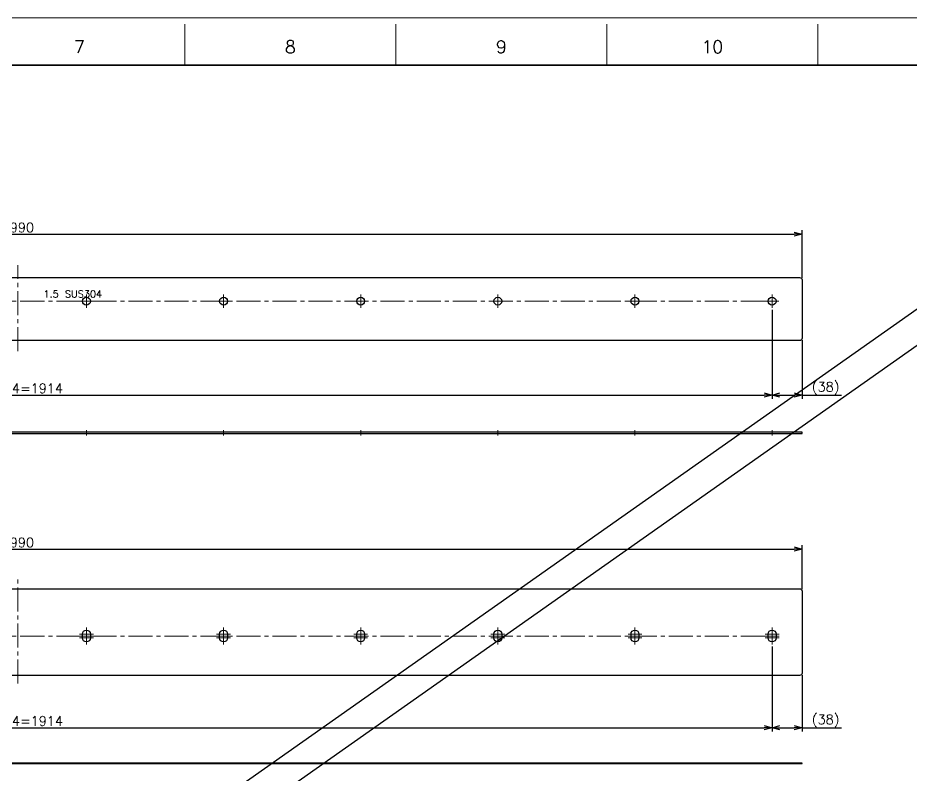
# Model space of a CAD drawing. Header units: millimetres. Extents: x 0 to 8235, y -19 to 2332.
# Drawn here: x 1764 to 2897, y 1371 to 2332 of the extents above; entities that cross this region are included whole.
import ezdxf
from ezdxf import colors
from ezdxf.entities.mleader import LeaderData, LeaderLine
from ezdxf.enums import TextEntityAlignment as Align
from ezdxf.math import Vec2, Vec3

# ---------------------------------------------------------------- set-up
doc = ezdxf.new("R2010")
doc.units = ezdxf.units.MM
doc.header["$LTSCALE"] = 1.6
doc.header["$PDMODE"] = 99
doc.header["$PDSIZE"] = 1
doc.linetypes.add('CENTER2', pattern=[28.575, 19.05, -3.175, 3.175, -3.175])
for name, color, linetype, lineweight in [('05_CENTER', 4, 'CENTER2', 13), ('08_DIM', 3, 'Continuous', 13), ('90_FRAME', 5, 'Continuous', 35)]:
    doc.layers.add(name, color=color, linetype=linetype, lineweight=lineweight)
doc.layers.add('10_DRAFT', color=8, linetype='Continuous', lineweight=0, plot=False)
doc.layers.add('91_BLANK', color=5, linetype='Continuous', lineweight=0, plot=False)
doc.styles.add('KSS_TXT', font='txt.shx', dxfattribs={"bigfont": 'extfont2.shx'})
doc.styles.get("Standard").update_dxf_attribs({"font": 'txt.shx', "bigfont": 'extfont2.shx'})
doc.dimstyles.new('KSS_DIM', dxfattribs={"dimscale": 4, "dimtxt": 3, "dimasz": 2.5, "dimexe": 1.25, "dimexo": 0.625, "dimtad": 1, "dimdsep": 46, "dimtxsty": 'KSS_TXT', "dimblk": 'OPEN30', "dimcen": 0, "dimazin": 2, "dimtfac": 0.75, "dimtmove": 0, "dimatfit": 3, "dimldrblk": 'OPEN30', "dimfxl": 1.25, "dimtolj": 1, "dimarcsym": 0})

# ---------------------------------------------------------------- blocks, each defined once
blk = doc.blocks.new('_Open30')
at = {"color": 0, "linetype": 'ByBlock', "lineweight": -2}
for p, q in [((-1, 0.27), (0, 0)), ((0, 0), (-1, -0.27)), ((0, 0), (-1, 0))]:
    blk.add_line(p, q, dxfattribs=at)
blk = doc.blocks.new('*D184')
at = {"layer": '08_DIM', "color": 0, "lineweight": -2, "transparency": 16777216}
for p, q in [((807, 1961.3), (807, 1848.3)), ((2721, 1961.3), (2721, 1848.3)), ((817, 1853.3), (2711, 1853.3))]:
    blk.add_line(p, q, dxfattribs=at)
at = {"layer": 'Defpoints', "color": 0, "transparency": 16777216}
for p in [(807, 1963.8), (2721, 1963.8), (2721, 1853.3)]:
    blk.add_point(p, dxfattribs=at)
at = {"layer": '08_DIM', "color": 0, "lineweight": -2, "transparency": 16777216, "xscale": 10, "yscale": 10, "zscale": 10, "rotation": 180}
blk.add_blockref('_Open30', (807, 1853.3), dxfattribs=at)
at = {"layer": '08_DIM', "color": 0, "lineweight": -2, "transparency": 16777216, "xscale": 10, "yscale": 10, "zscale": 10}
blk.add_blockref('_Open30', (2721, 1853.3), dxfattribs=at)
at = {"layer": '08_DIM', "color": 0, "transparency": 16777216, "insert": (1764, 1861.8), "char_height": 12, "attachment_point": 5, "style": 'KSS_TXT'}
blk.add_mtext('\\A1;11x174=1914', dxfattribs=at)
blk = doc.blocks.new('*D185')
at = {"layer": '08_DIM', "color": 0, "lineweight": -2, "transparency": 16777216}
for p, q in [((2721, 1961.3), (2721, 1848.3)), ((2759, 1922.9), (2759, 1848.3)), ((2731, 1853.3), (2749, 1853.3)), ((2759, 1853.3), (2809, 1853.3))]:
    blk.add_line(p, q, dxfattribs=at)
at = {"layer": 'Defpoints', "color": 0, "transparency": 16777216}
for p in [(2721, 1963.8), (2759, 1925.4), (2759, 1853.3)]:
    blk.add_point(p, dxfattribs=at)
at = {"layer": '08_DIM', "color": 0, "lineweight": -2, "transparency": 16777216, "xscale": 10, "yscale": 10, "zscale": 10, "rotation": 180}
blk.add_blockref('_Open30', (2721, 1853.3), dxfattribs=at)
at = {"layer": '08_DIM', "color": 0, "lineweight": -2, "transparency": 16777216, "xscale": 10, "yscale": 10, "zscale": 10}
blk.add_blockref('_Open30', (2759, 1853.3), dxfattribs=at)
at = {"layer": '08_DIM', "color": 0, "transparency": 16777216, "insert": (2789, 1861.8), "char_height": 12, "attachment_point": 5, "style": 'KSS_TXT'}
blk.add_mtext('\\A1;(38)', dxfattribs=at)
blk = doc.blocks.new('*D186')
at = {"layer": '08_DIM', "color": 0, "lineweight": -2, "transparency": 16777216}
for p, q in [((769, 2001.9), (769, 2062.4)), ((779, 2057.4), (2749, 2057.4)), ((2759, 2001.9), (2759, 2062.4))]:
    blk.add_line(p, q, dxfattribs=at)
at = {"layer": 'Defpoints', "color": 0, "transparency": 16777216}
for p in [(2759, 2057.4), (769, 1999.4), (2759, 1999.4)]:
    blk.add_point(p, dxfattribs=at)
at = {"layer": '08_DIM', "color": 0, "lineweight": -2, "transparency": 16777216, "xscale": 10, "yscale": 10, "zscale": 10, "rotation": 180}
blk.add_blockref('_Open30', (769, 2057.4), dxfattribs=at)
at = {"layer": '08_DIM', "color": 0, "lineweight": -2, "transparency": 16777216, "xscale": 10, "yscale": 10, "zscale": 10}
blk.add_blockref('_Open30', (2759, 2057.4), dxfattribs=at)
at = {"layer": '08_DIM', "color": 0, "transparency": 16777216, "insert": (1764, 2065.9), "char_height": 12, "attachment_point": 5, "style": 'KSS_TXT'}
blk.add_mtext('\\A1;1990', dxfattribs=at)
blk = doc.blocks.new('*D191')
at = {"layer": '08_DIM', "color": 0, "lineweight": -2, "transparency": 16777216}
for p, q in [((807, 1534.3), (807, 1426.4)), ((2721, 1534.3), (2721, 1426.4)), ((817, 1431.4), (2711, 1431.4))]:
    blk.add_line(p, q, dxfattribs=at)
at = {"layer": 'Defpoints', "color": 0, "transparency": 16777216}
for p in [(807, 1536.8), (2721, 1536.8), (2721, 1431.4)]:
    blk.add_point(p, dxfattribs=at)
at = {"layer": '08_DIM', "color": 0, "lineweight": -2, "transparency": 16777216, "xscale": 10, "yscale": 10, "zscale": 10, "rotation": 180}
blk.add_blockref('_Open30', (807, 1431.4), dxfattribs=at)
at = {"layer": '08_DIM', "color": 0, "lineweight": -2, "transparency": 16777216, "xscale": 10, "yscale": 10, "zscale": 10}
blk.add_blockref('_Open30', (2721, 1431.4), dxfattribs=at)
at = {"layer": '08_DIM', "color": 0, "transparency": 16777216, "insert": (1764, 1439.9), "char_height": 12, "attachment_point": 5, "style": 'KSS_TXT'}
blk.add_mtext('\\A1;11x174=1914', dxfattribs=at)
blk = doc.blocks.new('*D192')
at = {"layer": '08_DIM', "color": 0, "lineweight": -2, "transparency": 16777216}
for p, q in [((2721, 1534.3), (2721, 1426.4)), ((2759, 1498.2), (2759, 1426.4)), ((2731, 1431.4), (2749, 1431.4)), ((2759, 1431.4), (2809, 1431.4))]:
    blk.add_line(p, q, dxfattribs=at)
at = {"layer": 'Defpoints', "color": 0, "transparency": 16777216}
for p in [(2721, 1536.8), (2759, 1500.7), (2759, 1431.4)]:
    blk.add_point(p, dxfattribs=at)
at = {"layer": '08_DIM', "color": 0, "lineweight": -2, "transparency": 16777216, "xscale": 10, "yscale": 10, "zscale": 10, "rotation": 180}
blk.add_blockref('_Open30', (2721, 1431.4), dxfattribs=at)
at = {"layer": '08_DIM', "color": 0, "lineweight": -2, "transparency": 16777216, "xscale": 10, "yscale": 10, "zscale": 10}
blk.add_blockref('_Open30', (2759, 1431.4), dxfattribs=at)
at = {"layer": '08_DIM', "color": 0, "transparency": 16777216, "insert": (2789, 1439.9), "char_height": 12, "attachment_point": 5, "style": 'KSS_TXT'}
blk.add_mtext('\\A1;(38)', dxfattribs=at)
blk = doc.blocks.new('*D193')
at = {"layer": '08_DIM', "color": 0, "lineweight": -2, "transparency": 16777216}
for p, q in [((769, 1607.2), (769, 1662.9)), ((779, 1657.9), (2749, 1657.9)), ((2759, 1607.2), (2759, 1662.9))]:
    blk.add_line(p, q, dxfattribs=at)
at = {"layer": 'Defpoints', "color": 0, "transparency": 16777216}
for p in [(2759, 1657.9), (769, 1604.7), (2759, 1604.7)]:
    blk.add_point(p, dxfattribs=at)
at = {"layer": '08_DIM', "color": 0, "lineweight": -2, "transparency": 16777216, "xscale": 10, "yscale": 10, "zscale": 10, "rotation": 180}
blk.add_blockref('_Open30', (769, 1657.9), dxfattribs=at)
at = {"layer": '08_DIM', "color": 0, "lineweight": -2, "transparency": 16777216, "xscale": 10, "yscale": 10, "zscale": 10}
blk.add_blockref('_Open30', (2759, 1657.9), dxfattribs=at)
at = {"layer": '08_DIM', "color": 0, "transparency": 16777216, "insert": (1764, 1666.4), "char_height": 12, "attachment_point": 5, "style": 'KSS_TXT'}
blk.add_mtext('\\A1;1990', dxfattribs=at)
blk = doc.blocks.new('AM_BALLOON1')
at = {"transparency": 16777216}
blk.add_circle((0, 0), 5, dxfattribs=at)
blk.add_attdef('B_NUMBER', text='', height=3, dxfattribs=at).set_placement((0, 0), align=Align.MIDDLE_CENTER)
blk = doc.blocks.new('_OPEN')
at = {"color": 0, "linetype": 'ByBlock'}
for p, q in [((-1, 0.17), (0, 0)), ((0, 0), (-1, -0.17)), ((0, 0), (-1, 0))]:
    blk.add_line(p, q, dxfattribs=at)

msp = doc.modelspace()

# ---------------------------------------------------------------- linework, layer by layer
for p, q in [((3429.754, 2331.679), (116.951, 0)), ((3495.517, 2331.679), (182.713, 0))]:
    msp.add_line(p, q)
at = {"color": 0}
for points in [[(771.991, 2002.396), (2755.991, 2002.396, -0.41421356), (2758.991, 1999.396), (2758.991, 1925.396, -0.41421356), (2755.991, 1922.396), (771.991, 1922.396, -0.41421356), (768.991, 1925.396), (768.991, 1999.396, -0.41421356)], [(771.991, 1607.675), (2755.991, 1607.675, -0.41421356), (2758.991, 1604.675), (2758.991, 1500.675, -0.41421356), (2755.991, 1497.675), (771.991, 1497.675, -0.41421356), (768.991, 1500.675), (768.991, 1604.675, -0.41421356)], [(1855.991, 1550.175), (1855.991, 1545.175, -1), (1845.991, 1545.175), (1845.991, 1550.175, -1)], [(2029.991, 1550.175), (2029.991, 1545.175, -1), (2019.991, 1545.175), (2019.991, 1550.175, -1)], [(2203.991, 1550.175), (2203.991, 1545.175, -1), (2193.991, 1545.175), (2193.991, 1550.175, -1)], [(2377.991, 1550.175), (2377.991, 1545.175, -1), (2367.991, 1545.175), (2367.991, 1550.175, -1)], [(2551.991, 1550.175), (2551.991, 1545.175, -1), (2541.991, 1545.175), (2541.991, 1550.175, -1)], [(2725.991, 1550.175), (2725.991, 1545.175, -1), (2715.991, 1545.175), (2715.991, 1550.175, -1)]]:
    msp.add_lwpolyline(points, format="xyb", close=True, dxfattribs=at)
msp.add_lwpolyline([(768.991, 1804.375), (2758.991, 1804.375), (2758.991, 1806.375), (768.991, 1806.375)], close=True, dxfattribs=at)
msp.add_lwpolyline([(768.991, 1386.061), (2758.991, 1386.061), (2758.991, 1386.361), (768.991, 1386.361)], close=True)
for centre in [(1850.991, 1972.396), (2024.991, 1972.396), (2198.991, 1972.396), (2372.991, 1972.396), (2546.991, 1972.396), (2720.991, 1972.396)]:
    msp.add_circle(centre, 5, dxfattribs=at)
at = {"layer": '05_CENTER'}
for p, q in [((1763.991, 1909.063), (1763.991, 2018.157)), ((806.991, 1972.396), (2720.991, 1972.396)), ((1842.398, 1972.396), (1859.585, 1972.396)), ((1850.991, 1963.802), (1850.991, 1980.989)), ((2016.398, 1972.396), (2033.585, 1972.396)), ((2024.991, 1963.802), (2024.991, 1980.989)), ((2190.398, 1972.396), (2207.585, 1972.396)), ((2198.991, 1963.802), (2198.991, 1980.989)), ((2364.398, 1972.396), (2381.585, 1972.396)), ((2372.991, 1963.802), (2372.991, 1980.989)), ((2538.398, 1972.396), (2555.585, 1972.396)), ((2546.991, 1963.802), (2546.991, 1980.989)), ((2712.398, 1972.396), (2729.585, 1972.396)), ((2720.991, 1963.802), (2720.991, 1980.989)), ((1850.991, 1808.606), (1850.991, 1802.03)), ((2024.991, 1808.606), (2024.991, 1802.03)), ((2198.991, 1808.606), (2198.991, 1802.03)), ((2372.991, 1808.606), (2372.991, 1802.03)), ((2546.991, 1808.606), (2546.991, 1802.03)), ((2720.991, 1808.606), (2720.991, 1802.03)), ((1763.991, 1487.274), (1763.991, 1620.434)), ((1850.991, 1536.813), (1850.991, 1558.538)), ((2024.991, 1536.813), (2024.991, 1558.538)), ((2198.991, 1536.813), (2198.991, 1558.538)), ((2372.991, 1536.813), (2372.991, 1558.538)), ((2546.991, 1536.813), (2546.991, 1558.538)), ((2720.991, 1536.813), (2720.991, 1558.538)), ((806.991, 1547.675), (2720.991, 1547.675)), ((1842.189, 1550.176), (1859.793, 1550.176)), ((1842.189, 1547.675), (1859.793, 1547.675)), ((1842.189, 1545.176), (1859.793, 1545.176)), ((2016.189, 1550.176), (2033.793, 1550.176)), ((2016.189, 1547.675), (2033.793, 1547.675)), ((2016.189, 1545.176), (2033.793, 1545.176)), ((2190.189, 1550.176), (2207.793, 1550.176)), ((2190.189, 1547.675), (2207.793, 1547.675)), ((2190.189, 1545.176), (2207.793, 1545.176)), ((2364.189, 1550.176), (2381.793, 1550.176)), ((2364.189, 1547.675), (2381.793, 1547.675)), ((2364.189, 1545.176), (2381.793, 1545.176)), ((2538.189, 1550.176), (2555.793, 1550.176)), ((2538.189, 1547.675), (2555.793, 1547.675)), ((2538.189, 1545.176), (2555.793, 1545.176)), ((2712.189, 1550.176), (2729.793, 1550.176)), ((2712.189, 1547.675), (2729.793, 1547.675)), ((2712.189, 1545.176), (2729.793, 1545.176))]:
    msp.add_line(p, q, dxfattribs=at)
at = {"layer": '90_FRAME', "color": 4, "lineweight": 13}
for p, q in [((1975.903, 2271.831), (1975.903, 2323.679)), ((2243.637, 2271.831), (2243.637, 2323.679)), ((2511.371, 2271.831), (2511.371, 2323.679)), ((2779.104, 2271.831), (2779.104, 2323.679))]:
    msp.add_line(p, q, dxfattribs=at)
at = {"layer": '90_FRAME'}
msp.add_lwpolyline([(155.384, 51.616), (3260.956, 51.616), (3260.956, 2271.831), (155.384, 2271.831)], close=True, dxfattribs=at)
at = {"layer": '91_BLANK'}
msp.add_lwpolyline([(0, 0), (3312.803, 0), (3312.803, 2331.679), (0, 2331.679)], close=True, dxfattribs=at)

# ---------------------------------------------------------------- texts
at = {"layer": '10_DRAFT', "style": 'KSS_TXT'}
msp.add_text('1.5 SUS304', height=9, dxfattribs=at).set_placement((1796.5, 1976.843))
at = {"layer": '90_FRAME', "color": 0, "lineweight": 13, "style": 'KSS_TXT'}
for s, p in [('7', (1842.036, 2282.158)), ('8', (2109.77, 2282.158)), ('9', (2377.504, 2282.158)), ('10', (2645.237, 2282.158))]:
    msp.add_text(s, height=16, dxfattribs=at).set_placement(p, align=Align.BOTTOM_CENTER)

# ---------------------------------------------------------------- dimensions: what is measured, and where the dimension line sits
at = {"layer": '08_DIM'}
for base, p1, p2, picture, middle in [((2758.991, 2057.381), (768.991, 1999.396), (2758.991, 1999.396), '*D186', (1763.991, 2065.881)), ((2758.991, 1657.864), (768.991, 1604.675), (2758.991, 1604.675), '*D193', (1763.991, 1666.364))]:
    dim = msp.add_linear_dim(base=base, p1=p1, p2=p2, dimstyle='KSS_DIM', override={"dimarcsym": 1}, dxfattribs=at)
    dim.commit()
    dim.dimension.update_dxf_attribs({"geometry": picture, "text_midpoint": middle})
for base, p1, p2, picture, middle in [((2720.991, 1853.305), (806.991, 1963.802), (2720.991, 1963.802), '*D184', (1763.991, 1861.805)), ((2720.991, 1431.369), (806.991, 1536.813), (2720.991, 1536.813), '*D191', (1763.991, 1439.869))]:
    dim = msp.add_linear_dim(base=base, p1=p1, p2=p2, text='11x174=<>', dimstyle='KSS_DIM', override={"dimarcsym": 1}, dxfattribs=at)
    dim.commit()
    dim.dimension.update_dxf_attribs({"geometry": picture, "text_midpoint": middle})
for base, p1, p2, picture, middle in [((2758.991, 1853.305), (2720.991, 1963.802), (2758.991, 1925.396), '*D185', (2788.991, 1861.805)), ((2758.991, 1431.369), (2720.991, 1536.813), (2758.991, 1500.675), '*D192', (2788.991, 1439.869))]:
    dim = msp.add_linear_dim(base=base, p1=p1, p2=p2, angle=180, text='(<>)', dimstyle='KSS_DIM', override={"dimarcsym": 1}, dxfattribs=at)
    dim.commit()
    dim.dimension.update_dxf_attribs({"geometry": picture, "text_midpoint": middle})

# ---------------------------------------------------------------- leaders
ml = msp.add_multileader_block('Standard', dxfattribs=at)
ml.set_content('AM_BALLOON1', color=256, scale=5)
ml.set_attribute('B_NUMBER', '81', width=0)
ml.set_leader_properties(color=256, linetype='ByLayer', lineweight=-1)
ml.set_arrow_properties(name='OPEN')
ml.build(insert=Vec2(0, 0))
ml.multileader.update_dxf_attribs({"leader_type": 0, "has_dogleg": 0, "text_right_attachment_type": 6, "dogleg_length": 0, "arrow_head_size": 10, "scale": 2.5, "block_connection_type": 1})
ctx = ml.context
ctx.base_point, ctx.scale, ctx.char_height, ctx.arrow_head_size, ctx.landing_gap_size, ctx.plane_origin = Vec3(5351.336, 2114.506), 2.5, 20, 10, 10, Vec3(5351.336, 2114.506)
ctx.right_attachment, ctx.attachment_type = 6, 1
notes = []
notes.append((ctx, [(0, (0, 0, 0), (0, 0), (1, 0), 1, [])]))
ctx.block.insert = Vec3(5351.336, 2114.506)
ml = msp.add_multileader_block('Standard', dxfattribs=at)
ml.set_content('AM_BALLOON1', color=256, scale=5)
ml.set_attribute('B_NUMBER', '82', width=0)
ml.set_leader_properties(color=256, linetype='ByLayer', lineweight=-1)
ml.set_arrow_properties(name='OPEN')
ml.build(insert=Vec2(0, 0))
ml.multileader.update_dxf_attribs({"leader_type": 0, "has_dogleg": 0, "text_right_attachment_type": 6, "dogleg_length": 0, "arrow_head_size": 10, "scale": 2.5, "block_connection_type": 1})
ctx = ml.context
ctx.base_point, ctx.scale, ctx.char_height, ctx.arrow_head_size, ctx.landing_gap_size, ctx.plane_origin = Vec3(5889.532, 1730.667), 2.5, 20, 10, 10, Vec3(5889.532, 1730.667)
ctx.right_attachment, ctx.attachment_type = 6, 1
notes.append((ctx, [(0, (0, 0, 0), (0, 0), (1, 0), 1, [])]))
ctx.block.insert = Vec3(5889.532, 1730.667)
for ctx, leaders in notes:
    for number, flags, end, landing, length, lines in leaders:
        leader = LeaderData()
        leader.index, (leader.has_last_leader_line, leader.has_dogleg_vector, leader.attachment_direction) = number, flags
        leader.last_leader_point, leader.dogleg_vector, leader.dogleg_length = Vec3(end), Vec3(landing), length
        for number, points, colour, breaks in lines:
            line = LeaderLine()
            line.index, line.vertices, line.color, line.breaks = number, Vec3.list(points), colors.encode_raw_color(colour), breaks
            leader.lines.append(line)
        ctx.leaders.append(leader)

doc.saveas('drawing.dxf')
